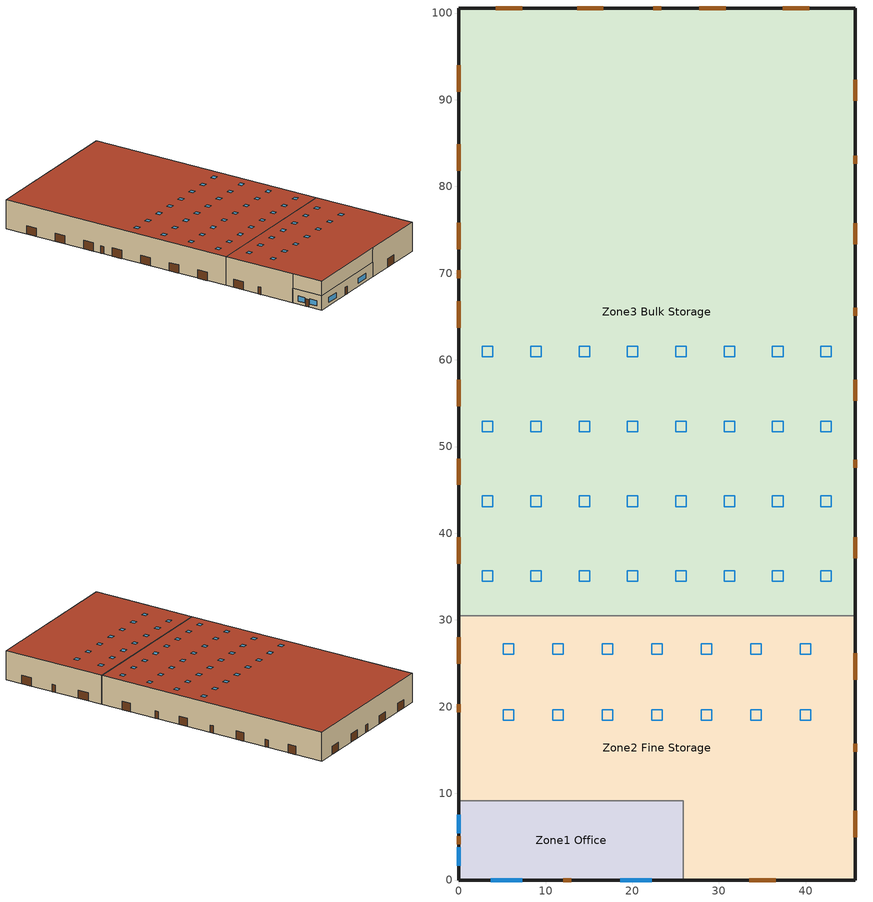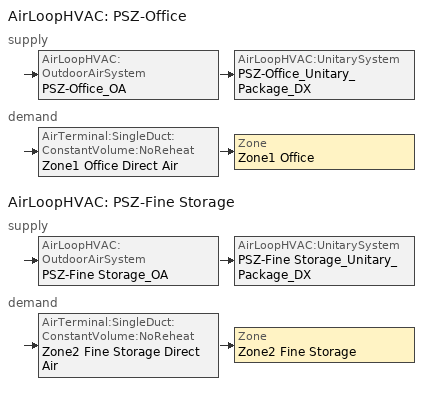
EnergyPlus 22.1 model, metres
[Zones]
Zone1 Office
 floor ground (OfficeFloor_Ffactor): 25.91,9.14 25.91,0 0,0 0,9.14 z0
 wall outside (nonres_ext_wall_grd): 0,9.14 0,0 25.91,0 z0:4.27
 wall to Zone2 Fine Storage (Interior Wall): 25.91,0 25.91,9.14 0,9.14 z0:4.27
 window (NonresWindow_U_0.362_SHGC_West_0.379): 3.66,0 7.31,0 / 18.59,0 22.25,0 z0.91:2.44
 window (NonresWindow_U_0.362_SHGC_North_0.379): 0,7.52 0,5.39 / 0,3.76 0,1.62 z0.91:2.44
 door (Swinging Door_con): 12.04,0 12.95,0 / 0,5.03 0,4.11 z0:2.13
 ceiling to Zone2 Fine Storage (InsulatedCeiling): 25.91,0 25.91,9.14 0,9.14 0,0 z4.27
Zone2 Fine Storage
 floor ground (FineStorageFloor_Ffactor): 45.72,30.48 45.72,0 25.91,0 25.91,9.14 0,9.14 0,30.48 z0
 wall outside (nonres_ext_wall_grd): 25.91,0 45.72,0 45.72,30.48 / 0,30.48 0,9.14 z0:8.53; 0,9.14 0,0 25.91,0 z4.27:8.53
 door (Overhead Door_con): 33.48,0 36.53,0 / 45.72,4.94 45.72,7.99 / 45.72,23.09 45.72,26.14 / 0,28.02 0,24.97 z0:2.44
 door (Swinging Door_con): 0,20.27 0,19.35 / 45.72,14.78 45.72,15.7 z0:2.13
 roof outside (nonres_roof): 45.72,0 45.72,30.48 0,30.48 0,0 z8.53
 skylight (Skylight_U_0.5_SHGC_0.4): 10.82,18.44 12.04,18.44 12.04,19.66 10.82,19.66 z8.53; 16.54,18.44 17.75,18.44 17.75,19.66 16.54,19.66 z8.53; 22.25,18.44 23.47,18.44 23.47,19.66 22.25,19.66 z8.53; 27.97,18.44 29.18,18.44 29.18,19.66 27.97,19.66 z8.53; 33.68,18.44 34.9,18.44 34.9,19.66 33.68,19.66 z8.53; 39.4,18.44 40.61,18.44 40.61,19.66 39.4,19.66 z8.53; 39.4,26.06 40.61,26.06 40.61,27.28 39.4,27.28 z8.53; 33.68,26.06 34.9,26.06 34.9,27.28 33.68,27.28 z8.53; 27.97,26.06 29.18,26.06 29.18,27.28 27.97,27.28 z8.53; 22.25,26.06 23.47,26.06 23.47,27.28 22.25,27.28 z8.53; 16.54,26.06 17.75,26.06 17.75,27.28 16.54,27.28 z8.53; 10.82,26.06 12.04,26.06 12.04,27.28 10.82,27.28 z8.53; 5.11,26.06 6.32,26.06 6.32,27.28 5.11,27.28 z8.53; 5.11,18.44 6.32,18.44 6.32,19.66 5.11,19.66 z8.53
Zone3 Bulk Storage
 floor ground (BulkStorageFloor_Ffactor): 45.72,100.58 45.72,30.48 0,30.48 0,100.58 z0
 wall outside (semiheated_ext_wall_grd): 45.72,30.48 45.72,100.58 0,100.58 0,30.48 z0:8.53
 wall to Zone2 Fine Storage (semiheated_ext_wall_grd): 45.72,30.48 0,30.48 z0:8.53
 door (Overhead Door_semi): 0,93.95 0,90.9 / 0,84.88 0,81.83 / 0,75.82 0,72.77 / 0,66.75 0,63.7 / 0,57.68 0,54.63 / 0,48.61 0,45.57 / 0,39.55 0,36.5 / 45.72,37.09 45.72,39.53 / 45.72,55.27 45.72,57.71 / 45.72,73.32 45.72,75.75 / 45.72,89.89 45.72,92.33 / 40.44,100.58 37.39,100.58 / 30.77,100.58 27.72,100.58 / 16.69,100.58 13.64,100.58 / 7.32,100.58 4.27,100.58 z0:2.44
 door (Swinging Door_semi): 45.72,47.55 45.72,48.46 / 45.72,65.07 45.72,65.99 / 45.72,82.6 45.72,83.51 / 23.35,100.58 22.44,100.58 / 0,70.35 0,69.43 z0:2.13
 roof outside (semiheated_roof): 0,100.58 0,30.48 45.72,30.48 45.72,100.58 z8.53
 skylight (SemiHtdSkylight_U_0.75_SHGC_0.55): 2.71,34.44 3.93,34.44 3.93,35.66 2.71,35.66 z8.53; 2.71,43.08 3.93,43.08 3.93,44.3 2.71,44.3 z8.53; 2.71,60.35 3.93,60.35 3.93,61.57 2.71,61.57 z8.53; 41.76,43.08 42.97,43.08 42.97,44.3 41.76,44.3 z8.53; 41.76,34.44 42.97,34.44 42.97,35.66 41.76,35.66 z8.53; 41.76,60.35 42.97,60.35 42.97,61.57 41.76,61.57 z8.53; 41.76,51.71 42.97,51.71 42.97,52.93 41.76,52.93 z8.53; 36.18,34.44 37.4,34.44 37.4,35.66 36.18,35.66 z8.53; 36.18,43.08 37.4,43.08 37.4,44.3 36.18,44.3 z8.53; 36.18,51.71 37.4,51.71 37.4,52.93 36.18,52.93 z8.53; 36.18,60.35 37.4,60.35 37.4,61.57 36.18,61.57 z8.53; 30.6,51.71 31.82,51.71 31.82,52.93 30.6,52.93 z8.53; 30.6,43.08 31.82,43.08 31.82,44.3 30.6,44.3 z8.53; 30.6,60.35 31.82,60.35 31.82,61.57 30.6,61.57 z8.53; 30.6,34.44 31.82,34.44 31.82,35.66 30.6,35.66 z8.53; 25.02,60.35 26.24,60.35 26.24,61.57 25.02,61.57 z8.53; 25.02,51.71 26.24,51.71 26.24,52.93 25.02,52.93 z8.53; 25.02,43.08 26.24,43.08 26.24,44.3 25.02,44.3 z8.53; 25.02,34.44 26.24,34.44 26.24,35.66 25.02,35.66 z8.53; 19.44,60.35 20.66,60.35 20.66,61.57 19.44,61.57 z8.53; 19.44,34.44 20.66,34.44 20.66,35.66 19.44,35.66 z8.53; 19.44,51.71 20.66,51.71 20.66,52.93 19.44,52.93 z8.53; 19.44,43.08 20.66,43.08 20.66,44.3 19.44,44.3 z8.53; 13.87,34.44 15.09,34.44 15.09,35.66 13.87,35.66 z8.53; 13.87,43.08 15.09,43.08 15.09,44.3 13.87,44.3 z8.53; 2.71,51.71 3.93,51.71 3.93,52.93 2.71,52.93 z8.53; 13.87,60.35 15.09,60.35 15.09,61.57 13.87,61.57 z8.53; 8.29,34.44 9.51,34.44 9.51,35.66 8.29,35.66 z8.53; 8.29,43.08 9.51,43.08 9.51,44.3 8.29,44.3 z8.53; 8.29,60.35 9.51,60.35 9.51,61.57 8.29,61.57 z8.53; 13.87,51.71 15.09,51.71 15.09,52.93 13.87,52.93 z8.53; 8.29,51.71 9.51,51.71 9.51,52.93 8.29,52.93 z8.53
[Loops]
AirLoopHVAC 'PSZ-Office'
 supply: AirLoopHVAC:OutdoorAirSystem 'PSZ-Office_OA' > AirLoopHVAC:UnitarySystem 'PSZ-Office_Unitary_Package_DX'
 demand: AirTerminal:SingleDuct:ConstantVolume:NoReheat 'Zone1 Office Direct Air' > Zone 'Zone1 Office'
AirLoopHVAC 'PSZ-Fine Storage'
 supply: AirLoopHVAC:OutdoorAirSystem 'PSZ-Fine Storage_OA' > AirLoopHVAC:UnitarySystem 'PSZ-Fine Storage_Unitary_Package_DX'
 demand: AirTerminal:SingleDuct:ConstantVolume:NoReheat 'Zone2 Fine Storage Direct Air' > Zone 'Zone2 Fine Storage'
[Building]
Warehouse: North Axis {deg}=90; Terrain=Urban; Loads Convergence Tolerance Value {W}=0.04; Temperature Convergence Tolerance Value {deltaC}=0.4; Solar Distribution=FullExterior; Maximum Number of Warmup Days=25; Minimum Number of Warmup Days=6
[Site:Location]
Site:Location=Denver-Aurora-Buckley.AFB_CO_USA WMO=724695; Latitude {N+ S-}=39.72; Longitude {W- E+}=-104.75; Time Zone Relative to GMT {GMT+/-}=-7; Elevation {m}=1726
[SizingPeriod:DesignDay] Day of Month=21; Dry-Bulb Temperature Range Modifier Type=DefaultMultipliers; Humidity Condition Type=Wetbulb; Barometric Pressure {Pa}=82237; Rain {Yes/No}=No; Snow on ground {Yes/No}=No; Daylight Savings Time Indicator=No
Name | Month | Day Type | Maximum Dry-Bulb Temperature {C} | Daily Dry-Bulb Temperature Range {C} | Wetbulb at Maximum Dry-Bulb {C} | Wind Speed {m/s} design conditions vs. traditional 6.71 m/s (15 mph) | Wind Direction {Degrees; N=0, S=180} | Solar Model Indicator | Clearness {0.0 to 1.1} | Wind Speed {m/s} design conditions vs. traditional 3.35 m/s (7mph) | ASHRAE Clear Sky Optical Depth for Beam Irradiance (taub) | ASHRAE Clear Sky Optical Depth for Diffuse Irradiance (taud)
Denver-Aurora-Buckley.AFB_CO_USA Ann Htg 99.6% Condns DB | 12 | WinterDesignDay | -17.9 | 0 | -17.9 | 2.5 | 180 | ASHRAEClearSky | 0
Denver-Aurora-Buckley.AFB_CO_USA Ann Clg .4% Condns DB=>MWB | 7 | SummerDesignDay | 33.9 | 14.8 | 15 |  | 30 | ASHRAETau |  | 3.6 | 0.423 | 2.02
[Site:WaterMainsTemperature]
Calculation Method=Correlation; Annual average outdoor air temperature {C}=9.95; Maximum difference in monthly average outdoor air temperatures {C}=23.7
[Site:GroundTemperature:FCfactorMethod]
January Ground Temperature {C}=7.1; February Ground Temperature {C}=3; March Ground Temperature {C}=-1; April Ground Temperature {C}=0.8; May Ground Temperature {C}=-0.2; June Ground Temperature {C}=4.8; July Ground Temperature {C}=6.1; August Ground Temperature {C}=13.7; September Ground Temperature {C}=22.2; October Ground Temperature {C}=22.7; November Ground Temperature {C}=21.7; December Ground Temperature {C}=18.5
[Material]
Name | Roughness | Thickness {m} | Conductivity {W/m-K} | Density {kg/m3} | Specific Heat {J/kg-K} | Thermal Absorptance | Solar Absorptance | Visible Absorptance | Absorptance:Thermal | Absorptance:Solar
Bulk Storage Products Material | Rough | 2.4384 | 1.442 | 200.231 | 836.8 | 0.9 | 0.7 | 0.7
Steel Frame/Cavity | MediumRough | 0.0889002 | 0.0841162 | 641.379 | 502.08 | 0.9 | 0.7 | 0.7
Interior Wall Addi Insul | MediumRough | 2.54001e-08 | 0.04326 | 22.4258 | 836.8 | 0.9 | 0.7 | 0.7
F07 25mm stucco | Smooth | 0.0254 | 0.72 | 1856 | 840 | 0.9 | 0.7 | 0.7
F08 Metal surface | Smooth | 0.0008 | 45.28 | 7824 | 500
F08 Metal roof surface | Smooth | 0.0008 | 45.28 | 7824 | 500 |  |  |  | 0.9 | 0.77
G01 16mm gypsum board | MediumSmooth | 0.0159 | 0.16 | 800 | 1090
[Material:NoMass]
Opaque Door panel_con; Opaque Door panel_semi: MediumRough, 0.475973, 0.9, 0.7, 0.7
Overhead Door_semi Panel: MediumRough, 0.489195, 0.9, 0.7, 0.7
Overhead Door_con Panel: MediumRough, 0.568097, 0.9, 0.7, 0.7
Nonres_Roof_Insulation: MediumSmooth, 4.62235, 0.9, 0.7, 0.7
Semiheated_Roof_Insulation: MediumSmooth, 2.0103, 0.9, 0.7, 0.7
Nonres_Exterior_Wall_Insulation_grd: MediumSmooth, 2.9036, 0.9, 0.7, 0.7
Semiheated_Exterior_Wall_Insulation_grd: MediumSmooth, 1.52822, 0.9, 0.7, 0.7
[Construction]
nonres_roof: F08 Metal roof surface, Nonres_Roof_Insulation
semiheated_roof: F08 Metal roof surface, Semiheated_Roof_Insulation
nonres_ext_wall_grd: F08 Metal surface, Nonres_Exterior_Wall_Insulation_grd, G01 16mm gypsum board
semiheated_ext_wall_grd: F08 Metal surface, Semiheated_Exterior_Wall_Insulation_grd, G01 16mm gypsum board
NonresWindow_U_0.362_SHGC_North_0.379: Nonres Window Glazing Layer North
NonresWindow_U_0.362_SHGC_West_0.379: Nonres Window Glazing Layer West
Skylight_U_0.5_SHGC_0.4: Nonres Skylight Glazing Layer
SemiHtdSkylight_U_0.75_SHGC_0.55: Semiheated Skylight Glazing Layer
Swinging Door_con: Opaque Door panel_con
Swinging Door_semi: Opaque Door panel_semi
Overhead Door_semi: Overhead Door_semi Panel
Overhead Door_con: Overhead Door_con Panel
Bulk Storage Products: Bulk Storage Products Material
Interior Wall: F07 25mm stucco, G01 16mm gypsum board, Interior Wall Addi Insul, Steel Frame/Cavity, G01 16mm gypsum board
InsulatedCeiling: Interior Wall Addi Insul, G01 16mm gypsum board
[WindowMaterial:SimpleGlazingSystem]
Name | U-Factor {W/m2-K} | Solar Heat Gain Coefficient | Visible Transmittance
Nonres Window Glazing Layer North; Nonres Window Glazing Layer West | 2.05553 | 0.379 | 0.379
Nonres Skylight Glazing Layer | 2.83913 | 0.4 | 0.4
Semiheated Skylight Glazing Layer | 4.258695 | 0.55 | 0.55
[Construction:FfactorGroundFloor] F-Factor {W/m-K}=1.26363
Name | Area {m2} | PerimeterExposed {m}
OfficeFloor_Ffactor | 236.88 | 35.0503
FineStorageFloor_Ffactor | 1156.53 | 71.6245
BulkStorageFloor_Ffactor | 3204.84 | 185.919
[Generator:PVWatts]
PV_module: PVWatts Version=5; DC System Capacity {W}=26025; Module Type=Premium; Array Type=FixedOpenRack; System Losses=0.113; Array Geometry Type=TiltAzimuth; Tilt Angle {deg}=0; Azimuth Angle {deg}=180
[ElectricLoadCenter:Generators]
PV_Generator: Generator 1=PV_module; Generator 1 Rated Electric Power Output {W}=26025; Generator 1 Availability Schedule=PV_SCH
[ElectricLoadCenter:Inverter:PVWatts]
PV_Inverter: DC to AC Size Ratio=1.2; Inverter Efficiency=0.96
[ElectricLoadCenter:Distribution]
Generator: Generator List=PV_Generator; Generator Operation Scheme Type=Baseload; Electrical Buss Type=DirectCurrentWithInverter; Inverter=PV_Inverter
[Zone] Type=1; Multiplier=1; Ceiling Height {m}=autocalculate; Volume {m3}=autocalculate; Floor Area {m2}=autocalculate; Part of Total Floor Area=Yes
Zone1 Office; Zone2 Fine Storage; Zone3 Bulk Storage
[Daylighting:Controls] Daylighting Method=SplitFlux; Availability Schedule=DaylightAvailSch; Lighting Control Type=Continuousoff; Minimum Input Power Fraction for Continuous or ContinuousOff Dimming Control=0.2; Minimum Light Output Fraction for Continuous or ContinuousOff Dimming Control=0.2; Number of Stepped Control Steps=3; Probability Lighting will be Reset When Needed in Manual Stepped Control=1; Maximum Allowable Discomfort Glare Index=22
Name | Zone or Space | Glare Calculation Daylighting Reference Point | Glare Calculation Azimuth Angle of View Direction Clockwise from Zone y-Axis {deg} | Daylighting Reference Point 1 | Fraction of Lights Controlled by Reference Point 1 | Illuminance Setpoint at Reference Point 1 {lux} | Daylighting Reference Point 2 | Fraction of Lights Controlled by Reference Point 2 | Illuminance Setpoint at Reference Point 2 {lux}
Zone2 Fine Storage_DaylCtrl | Zone2 Fine Storage | Zone2 Fine Storage_DaylRefPt1 | 0 | Zone2 Fine Storage_DaylRefPt1 | 0.25 | 323 | Zone2 Fine Storage_DaylRefPt2 | 0.25 | 323
Zone3 Bulk Storage_DaylCtrl | Zone3 Bulk Storage | Zone3 Bulk Storage_DaylRefPt1 | 0 | Zone3 Bulk Storage_DaylRefPt1 | 0.25 | 215 | Zone3 Bulk Storage_DaylRefPt2 | 0.25 | 215
Zone1 Office_DaylCtrl | Zone1 Office | Zone1 Office_DaylRefPt1 | 180 | Zone1 Office_DaylRefPt1 | 0.29 | 377 | Zone1 Office_DaylRefPt2 | 0.1 | 377
[InternalMass]
Bulk Storage Products Surface: Construction=Bulk Storage Products; Zone or ZoneList=Zone3 Bulk Storage; Surface Area {m2}=6028.45
[People] Number of People Schedule=BLDG_OCC_SCH; Fraction Radiant=0.3; Sensible Heat Fraction=autocalculate; Mean Radiant Temperature Calculation Type=ZoneAveraged
Name | Zone or ZoneList or Space or SpaceList | Number of People Calculation Method | Floor Area per Person {m2/person} | Activity Level Schedule | Number of People
Office People | Zone1 Office | Area/Person | 18.5806 | Office Activity Schedule
ZONE2 FINE STORAGEPeople | Zone2 Fine Storage | People |  | ZONE2 FINE STORAGE Activity Schedule | 30
ZONE3 BULK STORAGEPeople | Zone3 Bulk Storage | People |  | ZONE3 BULK STORAGE Activity Schedule | 69
[Lights] Design Level Calculation Method=Watts/Area; Return Air Fraction=0; Fraction Visible=0.18; Fraction Replaceable=1; Return Air Fraction Calculated from Plenum Temperature=No
Name | Zone or ZoneList or Space or SpaceList | Schedule | Watts per Zone Floor Area {W/m2} | Fraction Radiant
Office Lights | Zone1 Office | ltg_sch_office | 6.163299 | 0.37
Fine Storage Area Lights | Zone2 Fine Storage | ltg_sch_fine_storage | 6.684381 | 0.42
Bulk Storage Area Lights | Zone3 Bulk Storage | ltg_sch_bulk_storage | 3.196881 | 0.42
[ElectricEquipment] Design Level Calculation Method=EquipmentLevel
Name | Zone or ZoneList or Space or SpaceList | Schedule | Design Level {W}
Office Plug Load | Zone1 Office | Office_Plug_SCH | 1912.5
Bulk Storage  Plug Load | Zone3 Bulk Storage | Bulk Storage Plug Schedule | 8200.12
[Exterior:Lights] Control Option=AstronomicalClock
Name | Schedule | Design Level {W}
Exterior_Lights_a | Exterior_lighting_schedule_a | 119.03
Exterior_Lights_b | Exterior_lighting_schedule_b_2016 | 2955.82
Exterior_Lights_c | Exterior_lighting_schedule_c_2016 | 694.12
[ZoneInfiltration:DesignFlowRate] Temperature Term Coefficient=0; Velocity Squared Term Coefficient=0
Name | Zone or ZoneList | Schedule | Design Flow Rate Calculation Method | Flow per Exterior Surface Area {m3/s-m2} | Constant Term Coefficient | Velocity Term Coefficient | Design Flow Rate {m3/s}
Office Infiltration | Zone1 Office | Office Infil Schedule | Flow/ExteriorWallArea | 0.000569572 | 0 | 0.224
Office Door Infiltration | Zone1 Office | INFIL_Door_Opening_SCH | Flow/Zone |  | 1 | 0 | 0.176508
Fine Storage Infiltration | Zone2 Fine Storage | Fine Sorage Infil Schedule | Flow/ExteriorWallArea | 0.000569572 | 0 | 0.224
Bulk Storage Infiltration | Zone3 Bulk Storage | Bulk Storage Infil_Base Schedule | Flow/ExteriorWallArea | 0.00146922 | 0 | 0.224
[ZoneVentilation:DesignFlowRate] Zone or ZoneList=Zone3 Bulk Storage; Schedule=Always On Schedule; Design Flow Rate Calculation Method=Flow/Zone; Temperature Term Coefficient=0; Velocity Squared Term Coefficient=0; Delta Temperature {deltaC}=-100; Minimum Outdoor Temperature {C}=-100; Maximum Outdoor Temperature {C}=100; Maximum Wind Speed {m/s}=40
Name | Design Flow Rate {m3/s} | Ventilation Type | Fan Pressure Rise {Pa} | Fan Total Efficiency | Constant Term Coefficient | Velocity Term Coefficient | Minimum Indoor Temperature {C} | Maximum Indoor Temperature {C}
Bulk Storage Ventilation-1 | 37.76 | Exhaust | 31.1361 | 0.51 | 1 | 0 | 29.4444 | 100
Bulk Storage Ventilation-2 | 0.943895 | Natural |  | 1 | 0 | 0.224 | -73.3333 | 29.4444
[EnergyManagementSystem:Sensor]
Name | Output:Variable or Output:Meter | Output:Variable or Output:Meter Index Key
OAT_F | Site Outdoor Air Drybulb Temperature
Zone1_Office_LSr | Zone Lights Electricity Rate | Zone1 Office
Zone1_Office_Occ_Sensor | People Occupant Count | Office People
Zone2_Fine_Storage_LSr | Zone Lights Electricity Rate | Zone2 Fine Storage
Zone3_Bulk_Storage_LSr | Zone Lights Electricity Rate | Zone3 Bulk Storage
[EnergyManagementSystem:InternalVariable] Internal Data Type=Zone Floor Area
Name | Internal Data Index Key
Zone1_Office_Area | Zone1 Office
Zone2_Fine_Storage_Area | Zone2 Fine Storage
Zone3_Bulk_Storage_Area | Zone3 Bulk Storage
[EnergyManagementSystem:Actuator] Actuated Component Type=Lights; Actuated Component Control Type=Electricity Rate
Name | Actuated Component Unique
Zone1_Office_Light_Actuator | Office Lights
Zone2_Fine_Storage_Light_Actuator | Fine Storage Area Lights
Zone3_Bulk_Storage_Light_Actuator | Bulk Storage Area Lights
[EnergyManagementSystem:Program]
SET_Zone1_Office_Light_EMS_Program: SET Zone1_Office_LSr_IP=0.093*Zone1_Office_LSr/Zone1_Office_Area; IF (Zone1_Office_Occ_Sensor <= 0) && (Zone1_Office_LSr_IP >= 0.02); SET Zone1_Office_Light_Actuator = 0.02*Zone1_Office_Area/0.09290304; ELSE; SET Zone1_Office_Light_Actuator = NULL; ENDIF
SET_Zone2_Fine_Storage_Light_EMS_Program: SET Zone2_Fine_Storage_LSr_IP=0.093*Zone2_Fine_Storage_LSr/Zone2_Fine_Storage_Area; IF (Zone1_Office_Occ_Sensor <= 0) && (Zone2_Fine_Storage_LSr_IP >= 0.02); SET Zone2_Fine_Storage_Light_Actuator = 0.02*Zone2_Fine_Storage_Area/0.09290304; ELSE; SET Zone2_Fine_Storage_Light_Actuator = NULL; ENDIF
SET_Zone3_Bulk_Storage_Light_EMS_Program: SET Zone3_Bulk_Storage_LSr_IP=0.093*Zone3_Bulk_Storage_LSr/Zone3_Bulk_Storage_Area; IF (Zone1_Office_Occ_Sensor <= 0) && (Zone3_Bulk_Storage_LSr_IP >= 0.02); SET Zone3_Bulk_Storage_Light_Actuator = 0.02*Zone3_Bulk_Storage_Area/0.09290304; ELSE; SET Zone3_Bulk_Storage_Light_Actuator = NULL; ENDIF
[EnergyManagementSystem:ProgramCallingManager]
SET_Zone1_Office_Light_EMS_Program_Prog_Manager: BeginTimestepBeforePredictor; SET_Zone1_Office_Light_EMS_Program
SET_Zone2_Fine_Storage_Light_EMS_Program_Prog_Manager: BeginTimestepBeforePredictor; SET_Zone2_Fine_Storage_Light_EMS_Program
SET_Zone3_Bulk_Storage_Light_EMS_Program_Prog_Manager: BeginTimestepBeforePredictor; SET_Zone3_Bulk_Storage_Light_EMS_Program
[DesignSpecification:ZoneAirDistribution]
CM DSZAD Building: Zone Air Distribution Effectiveness in Cooling Mode=1; Zone Air Distribution Effectiveness in Heating Mode=1
[Sizing:Zone] Zone Cooling Design Supply Air Temperature Input Method=SupplyAirTemperature; Zone Cooling Design Supply Air Temperature {C}=14; Zone Heating Design Supply Air Temperature Input Method=SupplyAirTemperature; Zone Cooling Design Supply Air Humidity Ratio {kg-H2O/kg-air}=0.008; Zone Heating Design Supply Air Humidity Ratio {kgWater/kgDryAir}=0.008; Cooling Design Air Flow Method=DesignDay; Cooling Design Air Flow Rate {m3/s}=0; Cooling Minimum Air Flow Fraction=0; Heating Design Air Flow Method=DesignDay; Heating Design Air Flow Rate {m3/s}=0
Name | Zone Heating Design Supply Air Temperature {C} | Design Specification Outdoor Air Object
Zone1 Office | 50 | SZ DSOA Zone1 Office
Zone2 Fine Storage | 50 | SZ DSOA Zone2 Fine Storage
Zone3 Bulk Storage | 43.33 | SZ DSOA Zone3 Bulk Storage
[DesignSpecification:OutdoorAir] Outdoor Air Method=Flow/Area
Name | Outdoor Air Flow per Zone Floor Area {m3/s-m2}
SZ DSOA Zone1 Office | 0.0004318
SZ DSOA Zone2 Fine Storage; SZ DSOA Zone3 Bulk Storage | 0.0003048
[ZoneControl:Thermostat]
Name | Zone or ZoneList | Control Type Schedule | Control 1
Zone1 Office Thermostat | Zone1 Office | COMPACT HVAC-ALWAYS 4 | Zone1 Office Dual SP Control
Zone2 Fine Storage Thermostat | Zone2 Fine Storage | COMPACT HVAC-ALWAYS 4 | Zone2 Fine Storage Dual SP Control
Zone3 Bulk Storage Thermostat | Zone3 Bulk Storage | ZoneControlSchedule | Zone3 Bulk Storage Heating SP
[ThermostatSetpoint:DualSetpoint]
Name | Heating Setpoint Temperature Schedule | Cooling Setpoint Temperature Schedule
Zone1 Office Dual SP Control | Office Heating Schedule | Office Cooling Schedule
Zone2 Fine Storage Dual SP Control | Fine Storage Heating Setpoint Schedule | Fine Storage Cooling Setpoint Schedule
[Coil:Cooling:DX:MultiSpeed] Availability Schedule=COMPACT HVAC-ALWAYS 1; Condenser Type=AirCooled; Apply Part Load Fraction to Speeds Greater than 1=No; Apply Latent Degradation to Speeds Greater than 1=No; Maximum Outdoor Dry-Bulb Temperature for Crankcase Heater Operation {C}=10; Basin Heater Setpoint Temperature {C}=2; Fuel Type=Electricity; Number of Speeds=2; Speed 1 Rated Evaporator Fan Power Per Volume Flow Rate {W/(m3/s)}=0; Speed 1 Total Cooling Capacity Function of Temperature Curve=PTU_CapFT; Speed 1 Total Cooling Capacity Function of Flow Fraction Curve=PTU_CapFF; Speed 1 Energy Input Ratio Function of Temperature Curve=PTU_EIRFT; Speed 1 Energy Input Ratio Function of Flow Fraction Curve=PTU_EIRFF; Speed 1 Part Load Fraction Correlation Curve=PTU_PLR; Speed 1 Rated Waste Heat Fraction of Power Input=0.2; Speed 1 Evaporative Condenser Effectiveness=0.9; Speed 2 Rated Evaporator Fan Power Per Volume Flow Rate {W/(m3/s)}=0; Speed 2 Total Cooling Capacity Function of Temperature Curve=PTU_CapFT; Speed 2 Total Cooling Capacity Function of Flow Fraction Curve=PTU_CapFF; Speed 2 Energy Input Ratio Function of Temperature Curve=PTU_EIRFT; Speed 2 Energy Input Ratio Function of Flow Fraction Curve=PTU_EIRFF; Speed 2 Part Load Fraction Correlation Curve=PTU_PLR; Speed 2 Rated Waste Heat Fraction of Power Input=0.2; Speed 2 Evaporative Condenser Effectiveness=0.9
Name | Speed 1 Gross Rated Total Cooling Capacity {W} | Speed 1 Gross Rated Sensible Heat Ratio | Speed 1 Gross Rated Cooling COP {W/W} | Speed 1 Rated Air Flow Rate {m3/s} | Speed 2 Gross Rated Total Cooling Capacity {W} | Speed 2 Gross Rated Sensible Heat Ratio | Speed 2 Gross Rated Cooling COP {W/W} | Speed 2 Rated Air Flow Rate {m3/s}
PSZ-Office Cooling Coil | 9481.505 | 0.80066 | 4.32299 | 0.763707 | 18963.01 | 0.80066 | 4.32299 | 1.14556
PSZ-Fine Storage Cooling Coil | 23348.5 | 0.79894 | 3.91885 | 1.64682 | 46697.01 | 0.79894 | 3.91885 | 2.47023
[Coil:Heating:Fuel] Fuel Type=NaturalGas; Nominal Capacity {W}=AUTOSIZE; Parasitic Electric Load {W}=0; Parasitic Fuel Load {W}=0
Name | Availability Schedule | Burner Efficiency | Part Load Fraction Correlation Curve
PSZ-Office Heating Coil | COMPACT HVAC-ALWAYS 1 | 0.86 | GasHeatPLFFPLR
PSZ-Fine Storage Heating Coil | COMPACT HVAC-ALWAYS 1 | 0.87075 | GasHeatPLFFPLR
Zone3UnitHeater Zone3HiRadiant Heating Coil | Zone3HeatingCoilAvailability | 0.87075
[Sizing:System] Type of Load to Size On=Sensible; Design Outdoor Air Flow Rate {m3/s}=AUTOSIZE; Central Heating Maximum System Air Flow Ratio=1; Preheat Design Temperature {C}=7; Preheat Design Humidity Ratio {kgWater/kgDryAir}=0.008; Precool Design Temperature {C}=12; Precool Design Humidity Ratio {kgWater/kgDryAir}=0.008; Central Cooling Design Supply Air Temperature {C}=12; Central Heating Design Supply Air Temperature {C}=40; Type of Zone Sum to Use=Coincident; 100% Outdoor Air in Cooling=No; 100% Outdoor Air in Heating=No; Central Cooling Design Supply Air Humidity Ratio {kgWater/kgDryAir}=0.008; Central Heating Design Supply Air Humidity Ratio {kgWater/kgDryAir}=0.008; Cooling Supply Air Flow Rate Method=DesignDay; Cooling Supply Air Flow Rate {m3/s}=0; Heating Supply Air Flow Rate Method=DesignDay; Heating Supply Air Flow Rate {m3/s}=0; System Outdoor Air Method=ZoneSum; Zone Maximum Outdoor Air Fraction=1; Cooling Design Capacity Method=CoolingDesignCapacity; Cooling Design Capacity {W}=autosize; Heating Design Capacity Method=HeatingDesignCapacity; Heating Design Capacity {W}=autosize; Central Cooling Capacity Control Method=OnOff
PSZ-Office; PSZ-Fine Storage
[AirTerminal:SingleDuct:ConstantVolume:NoReheat] Availability Schedule=Always_On; Maximum Air Flow Rate {m3/s}=AUTOSIZE
Zone1 Office Direct Air; Zone2 Fine Storage Direct Air
[Zone equipment]
Zone1 Office: Zone1 Office Direct Air
Zone2 Fine Storage: Zone2 Fine Storage Direct Air
Zone3 Bulk Storage: Zone3 Bulk Storage Unit Heater, Zone3 Bulk Storage HiRadiant
[Fan:SystemModel]
PSZ-Office_addAQ Supply Fan: FanSched, autosize, Discrete, 1, 622.5, 0.865, 1, AUTOSIZE, TotalEfficiencyAndPressure, 0.56225, 622.5, 1, 1, 1
PSZ-Fine Storage_addAQ Supply Fan: FanSched, autosize, Discrete, 1, 622.5, 0.895, 1, AUTOSIZE, TotalEfficiencyAndPressure, 0.58175, 622.5, 2, 0.66, 0.4, 1, 1
[AirLoopHVAC:UnitarySystem] Control Type=Load; Dehumidification Control Type=None; Availability Schedule=COMPACT HVAC-ALWAYS 1; Fan Placement=BlowThrough; Supply Air Fan Operating Mode Schedule=FanSched; DX Heating Coil Sizing Ratio=1; Use DOAS DX Cooling Coil=No; Minimum Supply Air Temperature {C}=2; Latent Load Control=SensibleOnlyLoadControl; Cooling Supply Air Flow Rate Method=SupplyAirFlowRate; Cooling Supply Air Flow Rate {m3/s}=AUTOSIZE; Heating Supply Air Flow Rate Method=SupplyAirFlowRate; Heating Supply Air Flow Rate {m3/s}=AUTOSIZE; No Load Supply Air Flow Rate Method=SupplyAirFlowRate; No Load Supply Air Flow Rate {m3/s}=AUTOSIZE; Maximum Supply Air Temperature {C}=AUTOSIZE
Name | Controlling Zone or Thermostat Location | Supply Fan | Heating Coil | Cooling Coil | Design Specification Multispeed Object
PSZ-Office_Unitary_Package_DX | Zone1 Office | PSZ-Office_addAQ Supply Fan | PSZ-Office Heating Coil | PSZ-Office Cooling Coil | PSZ-Office_Unitary_Package_DX_Perf
PSZ-Fine Storage_Unitary_Package_DX | Zone2 Fine Storage | PSZ-Fine Storage_addAQ Supply Fan | PSZ-Fine Storage Heating Coil | PSZ-Fine Storage Cooling Coil | PSZ-Fine Storage_Unitary_Package_DX_Perf
[UnitarySystemPerformance:Multispeed]
PSZ-Office_Unitary_Package_DX_Perf: 2, 2, No, 1, 1, 1, 1, 1
PSZ-Fine Storage_Unitary_Package_DX_Perf: 2, 2, No, 0.66, 0.66, 0.66, 1, 1
[Controller:OutdoorAir] Minimum Outdoor Air Flow Rate {m3/s}=AUTOSIZE; Maximum Outdoor Air Flow Rate {m3/s}=AUTOSIZE; Economizer Control Type=DifferentialDryBulb; Economizer Control Action Type=ModulateFlow; Lockout Type=LockoutWithHeating; Minimum Limit Type=FixedMinimum; Minimum Outdoor Air Schedule=MinOA_MotorizedDamper_Sched; Maximum Fraction of Outdoor Air Schedule=SZ_system_OA_Max_Frac_SCH
PSZ-Office_OA_Controller; PSZ-Fine Storage_OA_Controller
[Controller:MechanicalVentilation] Availability Schedule=MinOA_MotorizedDamper_Sched; Demand Controlled Ventilation=No; System Outdoor Air Method=ZoneSum; Design Specification Zone Air Distribution Object=CM DSZAD Building
Name | Zone 1 | Design Specification Outdoor Air Object
Zone1_Office_DCV | Zone1 Office | SZ DSOA Zone1 Office
Zone2_Fine_Storage_DCV | Zone2 Fine Storage | SZ DSOA Zone2 Fine Storage
[AirLoopHVAC] Design Supply Air Flow Rate {m3/s}=AUTOSIZE
PSZ-Office; PSZ-Fine Storage
[AvailabilityManager:NightCycle] Applicability Schedule=COMPACT HVAC-ALWAYS 1; Fan Schedule=FanSched; Control Type=CycleOnAny; Thermostat Tolerance {deltaC}=1; Cycling Run Time Control Type=FixedRunTime; Cycling Run Time {s}=1800
PSZ-Office Availability Manager; PSZ-Fine Storage Availability Manager
[SetpointManager:SingleZone:Heating] Control Variable=Temperature; Minimum Supply Air Temperature {C}=12.7778; Maximum Supply Air Temperature {C}=43.333
Name | Control Zone | Setpoint Node or NodeList
SupAirTemp MngrZone1 Office - Htg | Zone1 Office | PSZ-Office Supply Equipment Outlet Node
SupAirTemp MngrZone2 Fine Storage - Htg | Zone2 Fine Storage | PSZ-Fine Storage Supply Equipment Outlet Node
[SetpointManager:SingleZone:Cooling] Control Variable=Temperature; Minimum Supply Air Temperature {C}=12.7778; Maximum Supply Air Temperature {C}=43.333
Name | Control Zone | Setpoint Node or NodeList
SupAirTemp MngrZone1 Office - Clg | Zone1 Office | PSZ-Office Zone Equipment Inlet Node
SupAirTemp MngrZone2 Fine Storage - Clg | Zone2 Fine Storage | PSZ-Fine Storage Zone Equipment Inlet Node
[SetpointManager:MixedAir] Control Variable=Temperature
Name | Setpoint Node or NodeList
PSZ-Office_OAMixed Air Temp Manager | PSZ-Office Mixed Air Outlet
PSZ-Fine Storage_OAMixed Air Temp Manager | PSZ-Fine Storage Mixed Air Outlet
[ThermostatSetpoint:SingleHeating]
Zone3 Bulk Storage Heating SP: Setpoint Temperature Schedule=Bulk Storage Heating Setpoint Schedule
[ZoneHVAC:UnitHeater]
Zone3 Bulk Storage Unit Heater: Availability Schedule=UnitHeaterAvailability; Supply Air Fan=Zone3UnitHeater Zone3HiRadiant Fan; Maximum Supply Air Flow Rate {m3/s}=AUTOSIZE; Heating Coil=Zone3UnitHeater Zone3HiRadiant Heating Coil; Supply Air Fan Operation During No Heating=No; Maximum Hot Water or Steam Flow Rate {m3/s}=AUTOSIZE; Minimum Hot Water or Steam Flow Rate {m3/s}=0; Heating Convergence Tolerance=0.001
[ZoneHVAC:HighTemperatureRadiant]
Zone3 Bulk Storage HiRadiant: Availability Schedule=Always Off Schedule; Zone=Zone3 Bulk Storage; Heating Design Capacity Method=HeatingDesignCapacity; Maximum Power Input {W}=autosize; Fuel Type=NaturalGas; Combustion Efficiency=0.7925; Fraction of Input Converted to Radiant Energy=0.8; Fraction of Input Converted to Latent Energy=0; Fraction of Input that Is Lost=0; Temperature Control Type=OperativeTemperature; Heating Throttling Range {deltaC}=2; Heating Setpoint Temperature Schedule=Bulk Storage Heating Setpoint Schedule; Fraction of Radiant Energy Incident on People=0.05; Surface 1=Bulk Storage Right Wall; Fraction of Radiant Energy to Surface 1=0.05; Surface 2=Bulk Storage Rear Wall; Fraction of Radiant Energy to Surface 2=0.05; Surface 3=Bulk Storage Left Wall; Fraction of Radiant Energy to Surface 3=0.05; Surface 4=Bulk Storage Floor; Fraction of Radiant Energy to Surface 4=0.8
[Fan:ConstantVolume]
Zone3UnitHeater Zone3HiRadiant Fan: COMPACT HVAC-ALWAYS 1, 0.536, 49.8, AUTOSIZE, 0.825, 1
[WaterHeater:Mixed]
SWHSys1 Water Heater: Tank Volume {m3}=0.0757083; Setpoint Temperature Schedule=Hot Water Setpoint Temp Schedule; Deadband Temperature Difference {deltaC}=2; Maximum Temperature Limit {C}=82.2222; Heater Control Type=Cycle; Heater Maximum Capacity {W}=6154.75; Heater Minimum Capacity {W}=0; Heater Fuel Type=ELECTRICITY; Heater Thermal Efficiency=1; Off Cycle Parasitic Fuel Consumption Rate {W}=481; Off Cycle Parasitic Fuel Type=ELECTRICITY; Off Cycle Parasitic Heat Fraction to Tank=0; On Cycle Parasitic Fuel Consumption Rate {W}=481; On Cycle Parasitic Fuel Type=ELECTRICITY; Ambient Temperature Indicator=Zone; Ambient Temperature Zone=Zone1 Office; Off Cycle Loss Coefficient to Ambient Temperature {W/K}=0.798543; On Cycle Loss Coefficient to Ambient Temperature {W/K}=0.798543; Peak Use Flow Rate {m3/s}=8.07469e-06; Use Flow Rate Fraction Schedule=Office DHW Schedule
[Schedule:Compact]
PV_SCH; ZoneControlSchedule; ALWAYS_ON; COMPACT HVAC-ALWAYS 1; UnitHeaterAvailability; Zone3HeatingCoilAvailability: Through: 12/31, For: AllDays, Until: 24:00, 1
Office_Plug_SCH: Through: 12/31, For: SummerDesignDay, Until: 24:00, 1, For: WinterDesignDay, Until: 24:00, 0, For: Weekdays Saturday, Until: 06:00, 0.245687, Until: 07:00, 0.287852, Until: 08:00, 0.479753, Until: 12:00, 0.959505, Until: 13:00, 0.901935, Until: 17:00, 0.959505, Until: 18:00, 0.479753, Until: 24:00, 0.245687, For: AllOtherDays, Until: 24:00, 0.245687
Bulk Storage Plug Schedule: Through: 12/31, For: Sunday Holidays, Until: 24:00, 0, For: Weekdays Saturday AllOtherDays, Until: 08:00, 0.25, Until: 12:00, 1, Until: 13:00, 0.25, Until: 17:00, 1, Until: 24:00, 0.25
BLDG_OCC_SCH: Through: 12/31, For: Weekdays Saturday WinterDesignDay, Until: 06:00, 0, Until: 07:00, 0.11, Until: 08:00, 0.21, Until: 12:00, 1, Until: 13:00, 0.53, Until: 17:00, 1, Until: 18:00, 0.32, Until: 24:00, 0, For: SummerDesignDay, Until: 06:00, 1e-09, Until: 07:00, 0.11, Until: 08:00, 0.21, Until: 12:00, 1, Until: 13:00, 0.53, Until: 17:00, 1, Until: 18:00, 0.32, Until: 24:00, 1e-09, For: Sunday Holidays AllOtherDays, Until: 24:00, 0
Office Activity Schedule; ZONE3 BULK STORAGE Activity Schedule; ZONE2 FINE STORAGE Activity Schedule: Through: 12/31, For: AllDays, Until: 24:00, 131.85
FanSched: Through: 12/31, For: WeekDays Saturday CustomDay1 CustomDay2, Until: 7:00, 0, Until: 18:00, 1, Until: 24:00, 0, For: Sunday Holiday, Until: 24:00, 0, For: SummerDesignDay, Until: 24:00, 1, For: WinterDesignDay, Until: 24:00, 1
MinOA_MotorizedDamper_Sched: Through: 12/31, For: WeekDays Saturday CustomDay1 CustomDay2, Until: 8:00, 0, Until: 18:00, 1, Until: 24:00, 0, For: Sunday Holiday, Until: 24:00, 0, For: SummerDesignDay, Until: 24:00, 1, For: WinterDesignDay, Until: 24:00, 1
Office Heating Schedule: Through: 12/31, For: Sunday Holidays, Until: 24:00, 15.6, For: SummerDesignDay WinterDesignDay, Until: 06:00, 15.6, Until: 07:00, 17.8, Until: 08:00, 20, Until: 18:00, 21.1, Until: 24:00, 15.6, For: Weekdays Saturday AllOtherDays, Until: 06:00, 15.6, Until: 18:00, 21.1, Until: 24:00, 15.6
Office Cooling Schedule: Through: 12/31, For: Sunday Holidays, Until: 24:00, 29.4, For: SummerDesignDay WinterDesignDay, Until: 06:00, 29.4, Until: 07:00, 27.8, Until: 08:00, 25.6, Until: 18:00, 23.9, Until: 24:00, 29.4, For: Weekdays Saturday AllOtherDays, Until: 06:00, 29.4, Until: 18:00, 23.9, Until: 24:00, 29.4
Bulk Storage Heating Setpoint Schedule: Through: 12/31, For: AllDays, Until: 24:00, 10
Office DHW Schedule: Through: 12/31, For: Sunday Holidays, Until: 24:00, 0.015, For: Weekdays Saturday AllOtherDays, Until: 06:00, 0, Until: 07:00, 0.05, Until: 08:00, 0.101, Until: 09:00, 0.399, Until: 11:00, 0.501, Until: 12:00, 0.696, Until: 13:00, 0.9, Until: 14:00, 0.798, Until: 15:00, 0.696, Until: 16:00, 0.798, Until: 17:00, 0.297, Until: 18:00, 0.05, Until: 24:00, 0
Hot Water Setpoint Temp Schedule: THROUGH: 12/31, FOR: AllDays, UNTIL: 24:00, 60
Always Off Schedule: THROUGH: 12/31, FOR: AllDays, UNTIL: 24:00, 0
COMPACT HVAC-ALWAYS 4: Through: 12/31, For: AllDays, Until: 24:00, 4
Fine Storage Heating Setpoint Schedule: Through: 12/31, For: AllDays, Until: 24:00, 15.56
Fine Storage Cooling Setpoint Schedule: Through: 12/31, For: AllDays, Until: 24:00, 26.7
Always On Schedule: THROUGH: 12/31, FOR: AllDays, UNTIL: 24:00, 1
Office Infil Schedule: Through: 12/31, For: Sunday Holidays SummerDesignDay WinterDesignDay, Until: 24:00, 1, For: Weekdays Saturday AllOtherDays, Until: 07:00, 1, Until: 09:00, 1.25, Until: 16:00, 0.5, Until: 18:00, 1.25, Until: 24:00, 1
Fine Sorage Infil Schedule: Through: 12/31, For: Sunday Holidays, Until: 24:00, 1, For: SummerDesignDay WinterDesignDay, Until: 24:00, 1.25, For: Weekdays Saturday AllOtherDays, Until: 07:00, 1, Until: 09:00, 1.25, Until: 16:00, 0.5, Until: 18:00, 1.25, Until: 24:00, 1
Bulk Storage Infil_Base Schedule: Through: 12/31, For: Sunday Holidays, Until: 24:00, 0.765, For: SummerDesignDay WinterDesignDay, Until: 24:00, 1, For: Weekdays Saturday AllOtherDays, Until: 08:00, 0.765, Until: 12:00, 1, Until: 13:00, 0.765, Until: 17:00, 1, Until: 24:00, 0.765
INFIL_Door_Opening_SCH: Through: 12/31, For: Weekdays, Until: 06:00, 0, Until: 07:00, 0.131, Until: 08:00, 1, Until: 12:00, 0.131, Until: 13:00, 1, Until: 17:00, 0.131, Until: 18:00, 1, Until: 19:00, 0.131, Until: 24:00, 0, For: Saturday Sunday Holidays AllOtherDays, Until: 24:00, 0
DaylightAvailSch: Through: 12/31, For: SummerDesignDay WinterDesignDay, Until: 24:00, 0, For: AllOtherDays, Until: 24:00, 1
Exterior_lighting_schedule_a: Through:12/31, For:AllDays, Until: 06:00, 0, Until: 24:00, 1
Exterior_lighting_schedule_b_2016: Through:12/31, For:AllDays, Until: 06:00, 0.5, Until: 24:00, 1
Exterior_lighting_schedule_c_2016: Through:12/31, For:AllDays, Until: 06:00, 0.5, Until: 20:00, 1, Until: 24:00, 0.5
[SCHEDULE:COMPACT]
ltg_sch_office: Through: 12/31, For: SummerDesignDay, Until: 24:00, 1, For: WinterDesignDay, Until: 24:00, 0, For: Weekdays, Until: 6:00, 0.122163, Until: 7:00, 0.156107, Until: 8:00, 0.285057, Until: 12:00, 0.522606, Until: 13:00, 0.461525, Until: 17:00, 0.522606, Until: 18:00, 0.414017, Until: 24:00, 0.122163, For: Saturday, Until: 6:00, 0.122163, Until: 7:00, 0.156107, Until: 8:00, 0.285057, Until: 12:00, 0.522606, Until: 13:00, 0.461525, Until: 17:00, 0.522606, Until: 18:00, 0.414017, Until: 24:00, 0.122163, For: AllOtherDays, Until: 24:00, 0.122163
ltg_sch_bulk_storage; ltg_sch_fine_storage: Through: 12/31, For: SummerDesignDay, Until: 24:00, 1, For: WinterDesignDay, Until: 24:00, 0, For: Weekdays, Until: 7:00, 0.04375, Until: 8:00, 0.2625, Until: 9:00, 0.32812, Until: 16:00, 0.37188, Until: 17:00, 0.32812, Until: 18:00, 0.2625, Until: 24:00, 0.04375, For: Saturday, Until: 7:00, 0.04375, Until: 8:00, 0.2625, Until: 9:00, 0.32812, Until: 16:00, 0.37188, Until: 17:00, 0.32812, Until: 18:00, 0.2625, Until: 24:00, 0.04375, For: AllOtherDays, Until: 24:00, 0.04375
[Schedule:Constant]
SZ_system_OA_Max_Frac_SCH: Fraction, 0.75
[Curve:Quadratic]
Name | Coefficient1 Constant | Coefficient2 x | Coefficient3 x**2 | Minimum Value of x | Maximum Value of x
PTU_CapFF | 0.8 | 0.2 | 0 | 0.5 | 1.5
PTU_EIRFF | 1.1552 | -0.1808 | 0.0256 | 0.5 | 1.5
PTU_PLR | 0.85 | 0.15 | 0 | 0 | 1
[Curve:Biquadratic] Minimum Value of x=12.77778; Maximum Value of x=23.88889; Minimum Value of y=23.88889; Maximum Value of y=46.11111
Name | Coefficient1 Constant | Coefficient2 x | Coefficient3 x**2 | Coefficient4 y | Coefficient5 y**2 | Coefficient6 x*y
PTU_CapFT | 0.942588 | 0.00954335 | 0.00068377 | -0.0110427 | 5.249e-06 | -9.72e-06
PTU_EIRFT | 0.342414 | 0.034885 | -0.0006237 | 0.00497722 | 0.000437951 | -0.000728028
[Curve:Cubic]
GasHeatPLFFPLR: Coefficient1 Constant=0.8; Coefficient2 x=0.2; Coefficient3 x**2=0; Coefficient4 x**3=0; Minimum Value of x=0; Maximum Value of x=1
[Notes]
The DOE Prototype Building Models were developed by Pacific Northwest National Laboratory (PNNL), under contract with the U.S.
Department of Energy (DOE).  These building models were derived from DOE's Commercial Reference Building Models with modifications
based on input from the ASHRAE Standard 90.1 committee, the Advanced Energy Design Guide series, and building industry experts. The
prototypes models were developed to quantify energy saving impacts from newly published editions of ASHRAE Standard 90.1, 189.1, IECC,
and other energy codes and standards.  The basic building descriptions can be found in the Scorecards posted at www.energycodes.gov
website. The recommended citation of the prototype models is
DOE and PNNL. 2023. Commercial Prototype Building Models, Richland, WA, Pacific Northwest National Laboratory. Available at https://www.energycodes.gov/development/commercial/prototype_models.
Detailed descriptions of the prototype model development and addenda modeling strategies can be found in the following  reports:
Maddox D.E., J. Zhang, Y. Xie, W. Xu, X. Liu, S. Wang, and M.I. Rosenberg. 2022. Energy and Energy Cost Savings Analysis of the 2021 IECC
for Commercial Buildings. PNNL-32816. Richland, WA: Pacific Northwest National Laboratory.
Zhang J., M.I. Rosenberg, J. Lerond, Y. Xie, C. Chandrasekharan Nambiar, Y. Chen, and R. Hart, et al. 2021. Energy Savings Analysis:
ANSI/ASHRAE/IES Standard 90.1-2019. PNNL-31488. Richland, WA: Pacific Northwest National Laboratory.
Zhang, J., Y. Chen, Y. Xie, M. Rosenberg, R. Hart. Energy and Energy Cost Savings Analysis of the 2018 IECC for Commercial Buildings.
2018. PNNL-28125. Richland, WA: Pacific Northwest National Laboratory.
DOE. 2017. Energy Savings Analysis: ANSI/ASHRAE/IES Standard 90.1-2016. Prepared by Athalye, R.A, M.A. Halverson, M.I. Rosenberg, B. Liu,
J. Zhang, R. Hart, V.V. Mendon, S. Goel, Y. Chen, Y. Xie, and M. Zhao, Richland, WA, Pacific Northwest National Laboratory. https://www.energycodes.gov/sites/default/files/documents/02202018_Standard_90.1-2016_Determination_TSD.pdf.
Zhang, J., Y. Xie, R.A. Athalye, J. Zhuge, M. Rosenberg, R. Hart, and B. Liu. Energy and Energy Cost Savings Analysis of the 2015 IECC
for Commercial Buildings. 2015. PNNL-24269 Rev. 1. Richland, WA: Pacific Northwest National
Laboratory. https://www.energycodes.gov/sites/default/files/documents/2015_IECC_Commercial_Analysis.pdf.
Halverson M.A., M.I. Rosenberg, W. Wang, J. Zhang, V.V. Mendon, R.A. Athalye, Y. Xie, R. Hart, S. Goel, 2014. ANSI/ASHRAE/IES Standard
90.1-2013 Determination of Energy Savings: Quantitative Analysis, PNNL-23479. Richland, WA: Pacific Northwest National Laboratory. https://www.energycodes.gov/sites/default/files/documents/901-2013_finalCommercialDeterminationQuantitativeAnalysis_TSD_0.pdf.
Goel S., R.A. Athalye, W. Wang, J. Zhang, M.I. Rosenberg, Y. Xie, and R. Hart, et al. 2014. Enhancements to ASHRAE Standard 90.1
Prototype Building Models. PNNL-23269. Richland, WA: Pacific Northwest National Laboratory. https://www.pnnl.gov/main/publications/external/technical_reports/PNNL-23269.pdf.
Zhang J., R.A. Athalye, R. Hart, M.I. Rosenberg, Y. Xie, S. Goel, and V.V. Mendon, et al. 2013. Energy and Energy Cost Savings Analysis
of the IECC for Commercial Buildings. PNNL-22760. Richland, WA: Pacific Northwest National Laboratory. http://www.pnnl.gov/main/publications/external/technical_reports/PNNL-22760.pdf.
Thornton B.A., M.I. Rosenberg, E.E. Richman, W. Wang, Y. Xie, J. Zhang, H. Cho, VV Mendon, R.A. Athalye, and B. Liu. 2011. Achieving
the 30% Goal: Energy and Cost Savings Analysis of ASHRAE Standard 90.1-2010. PNNL-20405. Richland, WA: Pacific Northwest National
Laboratory.  https://www.energycodes.gov/sites/default/files/documents/BECP_Energy_Cost_Savings_STD2010_May2011_v00.pdf.
WeatherFile:  USA_CO_Denver-Aurora-Buckley.AFB.724695_TMY3.epw
GPARM parameters as input:
Case = ASHRAE901_Warehouse_STD2022_Denver
AnalysisPurpose = ProgressIndicator
AnalysisCodeName = ASHRAE901
AnalysisAmendment = NoneAmend
AnalysisPrototype = Warehouse
AnalysisScope = National
AnalysisState = National
AnalysisCity = USA_CO_Denver
AnalysisCustomFlag = Default
hvac_autogen = Default
daylighting_control = al
sidelighting_control = yes_AY
fine_storage_dl_ctrl = yes
infil_schedule_bulk = Bulk Storage Infil_Base Schedule
exterior_lights_watts = 0
exterior_lights_watts_a = 119.03
exterior_lights_watts_b = 2955.82
econ_control_office = NoEconomizer
econ_control_fine = DifferentialDryBulb
skip_economizer_control = No
parasitic_gas_load = 0
door_infil = 0.176508178
frac_ofpk = 0.131
damper_sch = MinOA_MotorizedDamper_Sched
